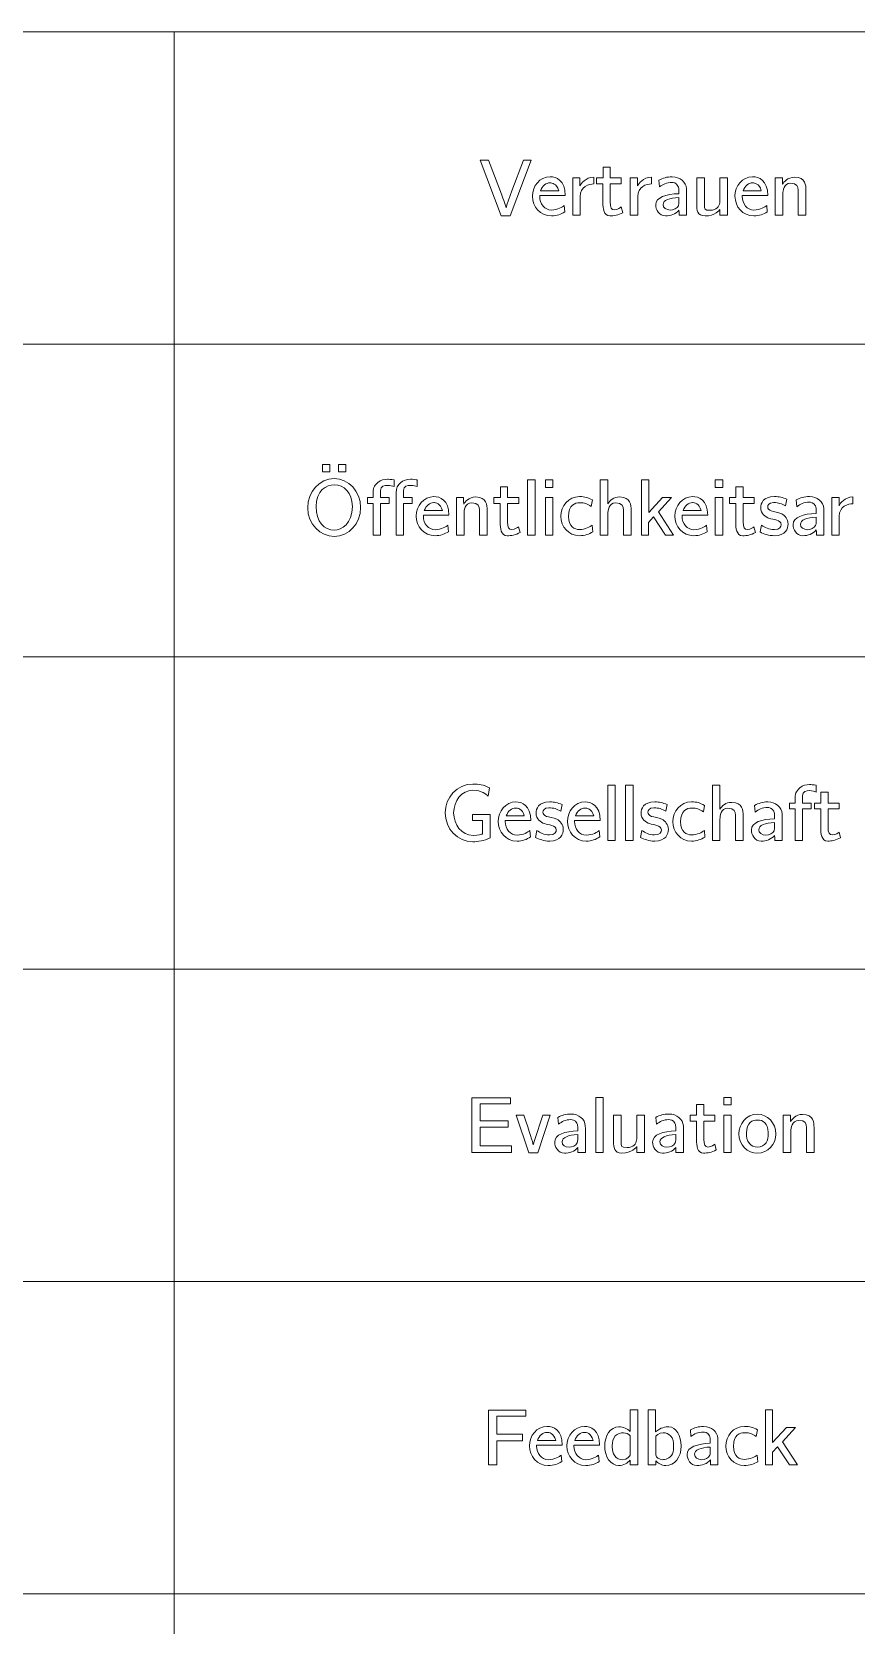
# Model space of a CAD drawing. Header units: inches. Extents: x 0 to 450, y -250 to 0.
# Drawn here: x 288.6 to 354.5, y -127.5 to 0 of the extents above; entities that cross this region are included whole.
import ezdxf

# ---------------------------------------------------------------- set-up
doc = ezdxf.new("R2010")
doc.units = ezdxf.units.IN
doc.header["$MEASUREMENT"] = 0
doc.layers.add('Ebene 1', color=7, linetype='Continuous')
doc.layers.add('Raster', color=7, linetype='Continuous')

msp = doc.modelspace()

# ---------------------------------------------------------------- linework, layer by layer
at = {"layer": 'Ebene 1', "color": 250, "lineweight": 18}
for points in [[(311.86, -34.62), (312.46, -34.62), (312.46, -35.22), (311.86, -35.22), (311.86, -34.62)], [(313.15, -34.62), (313.75, -34.62), (313.75, -35.22), (313.15, -35.22), (313.15, -34.62)], [(328.27, -35.85), (328.87, -35.85), (328.87, -40.27), (328.27, -40.27), (328.27, -35.85)], [(329.7, -35.86), (330.3, -35.86), (330.3, -36.46), (329.7, -36.46), (329.7, -35.86)], [(337.39, -35.85), (337.96, -35.85), (337.96, -38.47), (339.07, -37.27), (339.79, -37.27), (338.74, -38.41), (339.95, -40.27), (339.3, -40.27), (338.35, -38.81), (337.94, -39.25), (337.94, -40.27), (337.39, -40.27), (337.39, -35.85)], [(343.28, -35.86), (343.88, -35.86), (343.88, -36.46), (343.28, -36.46), (343.28, -35.86)], [(329.7, -37.27), (330.3, -37.27), (330.3, -40.27), (329.7, -40.27), (329.7, -37.27)], [(343.28, -37.27), (343.88, -37.27), (343.88, -40.27), (343.28, -40.27), (343.28, -37.27)], [(334.68, -60.29), (335.28, -60.29), (335.28, -64.7), (334.68, -64.7), (334.68, -60.29)], [(336.11, -60.29), (336.71, -60.29), (336.71, -64.7), (336.11, -64.7), (336.11, -60.29)], [(323.82, -85.29), (326.9, -85.29), (326.9, -85.79), (324.49, -85.79), (324.49, -87.14), (326.72, -87.14), (326.72, -87.65), (324.49, -87.65), (324.49, -89.15), (326.99, -89.15), (326.99, -89.68), (323.82, -89.68), (323.82, -85.29)], [(333.72, -85.27), (334.32, -85.27), (334.32, -89.68), (333.72, -89.68), (333.72, -85.27)], [(343.97, -85.27), (344.56, -85.27), (344.56, -85.87), (343.97, -85.87), (343.97, -85.27)], [(343.97, -86.68), (344.56, -86.68), (344.56, -89.68), (343.97, -89.68), (343.97, -86.68)], [(325.15, -110.29), (328.14, -110.29), (328.14, -110.79), (325.81, -110.79), (325.81, -112.23), (327.86, -112.23), (327.86, -112.74), (325.81, -112.74), (325.81, -114.68), (325.15, -114.68), (325.15, -110.29)], [(347.3, -110.27), (347.87, -110.27), (347.87, -112.88), (348.98, -111.68), (349.7, -111.68), (348.65, -112.83), (349.85, -114.68), (349.21, -114.68), (348.26, -113.23), (347.85, -113.67), (347.85, -114.68), (347.3, -114.68), (347.3, -110.27)]]:
    msp.add_lwpolyline(points, dxfattribs=at)
for points, knots in [([(325.16, -10.27), (325.16, -10.27), (325.98, -12.44), (325.98, -12.44), (326.33, -13.41), (326.46, -13.74), (326.56, -14.07), (326.56, -14.07), (326.62, -13.84), (326.62, -13.84), (326.62, -13.84), (327.02, -12.72), (327.02, -12.72), (327.02, -12.72), (327.94, -10.27), (327.94, -10.27), (327.94, -10.27), (328.56, -10.27), (328.56, -10.27), (328.56, -10.27), (326.88, -14.71), (326.88, -14.71), (326.88, -14.71), (326.15, -14.71), (326.15, -14.71), (326.15, -14.71), (324.47, -10.27), (324.47, -10.27), (324.47, -10.27), (325.16, -10.27), (325.16, -10.27)], [0, 0, 0, 0, 1, 1, 1, 2, 2, 2, 3, 3, 3, 4, 4, 4, 5, 5, 5, 6, 6, 6, 7, 7, 7, 8, 8, 8, 9, 9, 9, 10, 10, 10, 10]), ([(333.79, -11.68), (333.79, -11.68), (334.31, -11.68), (334.31, -11.68), (334.31, -11.68), (334.31, -10.83), (334.31, -10.83), (334.31, -10.83), (334.88, -10.83), (334.88, -10.83), (334.88, -10.83), (334.88, -11.68), (334.88, -11.68), (334.88, -11.68), (335.77, -11.68), (335.77, -11.68), (335.77, -11.68), (335.77, -12.16), (335.77, -12.16), (335.77, -12.16), (334.88, -12.16), (334.88, -12.16), (334.88, -12.16), (334.88, -13.61), (334.88, -13.61), (334.88, -14.08), (335.01, -14.24), (335.21, -14.24), (335.52, -14.24), (335.71, -14.05), (335.76, -14.01), (335.76, -14.01), (335.88, -14.47), (335.88, -14.47), (335.52, -14.67), (335.17, -14.73), (334.86, -14.73), (334.35, -14.73), (334.3, -14.1), (334.3, -13.68), (334.3, -13.68), (334.3, -12.16), (334.3, -12.16), (334.3, -12.16), (333.79, -12.16), (333.79, -12.16), (333.79, -12.16), (333.79, -11.68), (333.79, -11.68)], [0, 0, 0, 0, 1, 1, 1, 2, 2, 2, 3, 3, 3, 4, 4, 4, 5, 5, 5, 6, 6, 6, 7, 7, 7, 8, 8, 8, 9, 9, 9, 10, 10, 10, 11, 11, 11, 12, 12, 12, 13, 13, 13, 14, 14, 14, 15, 15, 15, 16, 16, 16, 16]), ([(330.18, -14.26), (329.64, -14.26), (329.24, -13.76), (329.24, -13.16), (329.24, -13.16), (329.24, -13.09), (329.24, -13.09), (329.24, -13.09), (331.28, -13.09), (331.28, -13.09), (331.28, -11.86), (330.56, -11.6), (330.07, -11.6), (329.25, -11.6), (328.66, -12.34), (328.66, -13.16), (328.66, -13.98), (329.27, -14.73), (330.18, -14.73), (330.61, -14.73), (330.96, -14.59), (331.24, -14.41), (331.24, -14.41), (331.2, -13.89), (331.2, -13.89), (331.06, -14), (330.7, -14.26), (330.18, -14.26)], [0, 0, 0, 0, 1, 1, 1, 2, 2, 2, 3, 3, 3, 4, 4, 4, 5, 5, 5, 6, 6, 6, 7, 7, 7, 8, 8, 8, 9, 9, 9, 9]), ([(330.07, -12.08), (330.21, -12.08), (330.61, -12.12), (330.76, -12.72), (330.76, -12.72), (329.31, -12.72), (329.31, -12.72), (329.44, -12.31), (329.76, -12.08), (330.07, -12.08)], [0, 0, 0, 0, 1, 1, 1, 2, 2, 2, 3, 3, 3, 3]), ([(331.88, -11.68), (331.88, -11.68), (332.45, -11.68), (332.45, -11.68), (332.45, -11.68), (332.45, -12.33), (332.45, -12.33), (332.57, -12.12), (332.89, -11.65), (333.57, -11.63), (333.57, -11.63), (333.57, -12.17), (333.57, -12.17), (333.18, -12.18), (332.48, -12.37), (332.48, -13.18), (332.48, -13.18), (332.48, -14.68), (332.48, -14.68), (332.48, -14.68), (331.88, -14.68), (331.88, -14.68), (331.88, -14.68), (331.88, -11.68), (331.88, -11.68)], [0, 0, 0, 0, 1, 1, 1, 2, 2, 2, 3, 3, 3, 4, 4, 4, 5, 5, 5, 6, 6, 6, 7, 7, 7, 8, 8, 8, 8]), ([(336.49, -11.68), (336.49, -11.68), (337.06, -11.68), (337.06, -11.68), (337.06, -11.68), (337.06, -12.33), (337.06, -12.33), (337.17, -12.12), (337.5, -11.65), (338.17, -11.63), (338.17, -11.63), (338.17, -12.17), (338.17, -12.17), (337.78, -12.18), (337.08, -12.37), (337.08, -13.18), (337.08, -13.18), (337.08, -14.68), (337.08, -14.68), (337.08, -14.68), (336.49, -14.68), (336.49, -14.68), (336.49, -14.68), (336.49, -11.68), (336.49, -11.68)], [0, 0, 0, 0, 1, 1, 1, 2, 2, 2, 3, 3, 3, 4, 4, 4, 5, 5, 5, 6, 6, 6, 7, 7, 7, 8, 8, 8, 8]), ([(340.98, -12.55), (340.94, -12.02), (340.46, -11.6), (339.84, -11.6), (339.4, -11.6), (339.1, -11.7), (338.78, -11.87), (338.78, -11.87), (338.82, -12.41), (338.82, -12.41), (339.1, -12.2), (339.36, -12.05), (339.83, -12.05), (339.92, -12.05), (340.16, -12.06), (340.3, -12.34), (340.37, -12.48), (340.37, -12.57), (340.37, -12.73), (340.37, -12.73), (340.37, -12.95), (340.37, -12.95), (339.36, -12.98), (338.52, -13.24), (338.52, -13.84), (338.52, -14.21), (338.77, -14.73), (339.31, -14.73), (339.69, -14.73), (340.13, -14.59), (340.38, -14.28), (340.38, -14.28), (340.39, -14.45), (340.39, -14.45), (340.39, -14.45), (340.39, -14.68), (340.39, -14.68), (340.39, -14.68), (340.98, -14.68), (340.98, -14.68), (340.98, -14.68), (340.98, -12.76), (340.98, -12.76), (340.98, -12.76), (340.98, -12.55), (340.98, -12.55)], [0, 0, 0, 0, 1, 1, 1, 2, 2, 2, 3, 3, 3, 4, 4, 4, 5, 5, 5, 6, 6, 6, 7, 7, 7, 8, 8, 8, 9, 9, 9, 10, 10, 10, 11, 11, 11, 12, 12, 12, 13, 13, 13, 14, 14, 14, 15, 15, 15, 15]), ([(341.8, -11.68), (341.8, -11.68), (342.41, -11.68), (342.41, -11.68), (342.41, -11.68), (342.41, -13.81), (342.41, -13.81), (342.42, -14.19), (342.39, -14.28), (342.89, -14.28), (343.38, -14.28), (343.61, -13.97), (343.64, -13.69), (343.65, -13.63), (343.65, -13.56), (343.65, -13.49), (343.65, -13.49), (343.65, -11.68), (343.65, -11.68), (343.65, -11.68), (344.26, -11.68), (344.26, -11.68), (344.26, -11.68), (344.26, -14.68), (344.26, -14.68), (344.26, -14.68), (343.66, -14.68), (343.66, -14.68), (343.66, -14.68), (343.66, -14.21), (343.66, -14.21), (343.62, -14.26), (343.25, -14.73), (342.48, -14.73), (341.83, -14.73), (341.8, -14.22), (341.8, -13.85), (341.8, -13.85), (341.8, -11.68), (341.8, -11.68)], [0, 0, 0, 0, 1, 1, 1, 2, 2, 2, 3, 3, 3, 4, 4, 4, 5, 5, 5, 6, 6, 6, 7, 7, 7, 8, 8, 8, 9, 9, 9, 10, 10, 10, 11, 11, 11, 12, 12, 12, 13, 13, 13, 13]), ([(346.37, -14.26), (345.83, -14.26), (345.43, -13.76), (345.43, -13.16), (345.43, -13.16), (345.43, -13.09), (345.43, -13.09), (345.43, -13.09), (347.48, -13.09), (347.48, -13.09), (347.48, -11.86), (346.76, -11.6), (346.27, -11.6), (345.45, -11.6), (344.86, -12.34), (344.86, -13.16), (344.86, -13.98), (345.47, -14.73), (346.37, -14.73), (346.81, -14.73), (347.16, -14.59), (347.44, -14.41), (347.44, -14.41), (347.4, -13.89), (347.4, -13.89), (347.26, -14), (346.9, -14.26), (346.37, -14.26)], [0, 0, 0, 0, 1, 1, 1, 2, 2, 2, 3, 3, 3, 4, 4, 4, 5, 5, 5, 6, 6, 6, 7, 7, 7, 8, 8, 8, 9, 9, 9, 9]), ([(346.27, -12.08), (346.41, -12.08), (346.81, -12.12), (346.96, -12.72), (346.96, -12.72), (345.51, -12.72), (345.51, -12.72), (345.64, -12.31), (345.96, -12.08), (346.27, -12.08)], [0, 0, 0, 0, 1, 1, 1, 2, 2, 2, 3, 3, 3, 3]), ([(348.08, -11.68), (348.08, -11.68), (348.66, -11.68), (348.66, -11.68), (348.66, -11.68), (348.66, -11.99), (348.66, -11.99), (348.66, -11.99), (348.67, -12.2), (348.67, -12.2), (348.76, -12.03), (349.05, -11.63), (349.63, -11.63), (350.51, -11.63), (350.53, -12.31), (350.53, -12.68), (350.53, -12.68), (350.53, -14.68), (350.53, -14.68), (350.53, -14.68), (349.92, -14.68), (349.92, -14.68), (349.92, -14.68), (349.92, -12.67), (349.92, -12.67), (349.92, -12.38), (349.83, -12.11), (349.31, -12.11), (348.74, -12.11), (348.69, -12.74), (348.69, -12.97), (348.69, -12.97), (348.69, -14.68), (348.69, -14.68), (348.69, -14.68), (348.08, -14.68), (348.08, -14.68), (348.08, -14.68), (348.08, -11.68), (348.08, -11.68)], [0, 0, 0, 0, 1, 1, 1, 2, 2, 2, 3, 3, 3, 4, 4, 4, 5, 5, 5, 6, 6, 6, 7, 7, 7, 8, 8, 8, 9, 9, 9, 10, 10, 10, 11, 11, 11, 12, 12, 12, 13, 13, 13, 13]), ([(340.37, -13.65), (340.37, -13.74), (340.37, -13.82), (340.33, -13.91), (340.23, -14.13), (339.94, -14.26), (339.67, -14.26), (339.36, -14.26), (339.11, -14.08), (339.11, -13.82), (339.11, -13.47), (339.61, -13.28), (340.37, -13.25), (340.37, -13.25), (340.37, -13.65), (340.37, -13.65)], [0, 0, 0, 0, 1, 1, 1, 2, 2, 2, 3, 3, 3, 4, 4, 4, 5, 5, 5, 5]), ([(312.81, -35.75), (311.61, -35.75), (310.69, -36.83), (310.69, -38.08), (310.69, -39.4), (311.69, -40.38), (312.81, -40.38), (313.99, -40.38), (314.92, -39.34), (314.92, -38.07), (314.92, -36.74), (313.93, -35.75), (312.81, -35.75)], [0, 0, 0, 0, 1, 1, 1, 2, 2, 2, 3, 3, 3, 4, 4, 4, 4]), ([(312.81, -39.88), (312.04, -39.88), (311.36, -39.2), (311.36, -37.99), (311.36, -36.7), (312.2, -36.24), (312.81, -36.24), (313.59, -36.24), (314.26, -36.87), (314.26, -37.99), (314.26, -39.37), (313.41, -39.88), (312.81, -39.88)], [0, 0, 0, 0, 1, 1, 1, 2, 2, 2, 3, 3, 3, 4, 4, 4, 4]), ([(315.47, -37.27), (315.47, -37.27), (315.92, -37.27), (315.92, -37.27), (315.92, -37.27), (315.92, -36.93), (315.92, -36.93), (315.92, -36.6), (315.96, -36.33), (316.29, -36.06), (316.53, -35.87), (316.82, -35.8), (317.07, -35.8), (317.18, -35.8), (317.34, -35.81), (317.6, -35.85), (317.6, -35.85), (317.6, -36.39), (317.6, -36.39), (317.47, -36.35), (317.31, -36.29), (317.06, -36.29), (316.84, -36.29), (316.5, -36.36), (316.5, -36.69), (316.5, -36.69), (316.5, -37.27), (316.5, -37.27), (316.5, -37.27), (317.2, -37.27), (317.2, -37.27), (317.2, -37.27), (317.2, -37.75), (317.2, -37.75), (317.2, -37.75), (316.51, -37.75), (316.51, -37.75), (316.51, -37.75), (316.51, -40.27), (316.51, -40.27), (316.51, -40.27), (315.92, -40.27), (315.92, -40.27), (315.92, -40.27), (315.92, -37.75), (315.92, -37.75), (315.92, -37.75), (315.47, -37.75), (315.47, -37.75), (315.47, -37.75), (315.47, -37.27), (315.47, -37.27)], [0, 0, 0, 0, 1, 1, 1, 2, 2, 2, 3, 3, 3, 4, 4, 4, 5, 5, 5, 6, 6, 6, 7, 7, 7, 8, 8, 8, 9, 9, 9, 10, 10, 10, 11, 11, 11, 12, 12, 12, 13, 13, 13, 14, 14, 14, 15, 15, 15, 16, 16, 16, 17, 17, 17, 17]), ([(317.76, -36.87), (317.76, -36.19), (318.3, -35.8), (318.92, -35.8), (319.14, -35.8), (319.35, -35.84), (319.45, -35.85), (319.45, -35.85), (319.45, -36.39), (319.45, -36.39), (319.3, -36.34), (319.17, -36.29), (318.91, -36.29), (318.69, -36.29), (318.35, -36.36), (318.35, -36.69), (318.35, -36.69), (318.35, -37.27), (318.35, -37.27), (318.35, -37.27), (319.05, -37.27), (319.05, -37.27), (319.05, -37.27), (319.05, -37.75), (319.05, -37.75), (319.05, -37.75), (318.36, -37.75), (318.36, -37.75), (318.36, -37.75), (318.36, -40.27), (318.36, -40.27), (318.36, -40.27), (317.76, -40.27), (317.76, -40.27), (317.76, -40.27), (317.76, -36.87), (317.76, -36.87)], [0, 0, 0, 0, 1, 1, 1, 2, 2, 2, 3, 3, 3, 4, 4, 4, 5, 5, 5, 6, 6, 6, 7, 7, 7, 8, 8, 8, 9, 9, 9, 10, 10, 10, 11, 11, 11, 12, 12, 12, 12]), ([(325.57, -37.27), (325.57, -37.27), (326.1, -37.27), (326.1, -37.27), (326.1, -37.27), (326.1, -36.41), (326.1, -36.41), (326.1, -36.41), (326.67, -36.41), (326.67, -36.41), (326.67, -36.41), (326.67, -37.27), (326.67, -37.27), (326.67, -37.27), (327.56, -37.27), (327.56, -37.27), (327.56, -37.27), (327.56, -37.75), (327.56, -37.75), (327.56, -37.75), (326.67, -37.75), (326.67, -37.75), (326.67, -37.75), (326.67, -39.2), (326.67, -39.2), (326.67, -39.67), (326.8, -39.82), (327, -39.82), (327.3, -39.82), (327.49, -39.64), (327.54, -39.6), (327.54, -39.6), (327.67, -40.06), (327.67, -40.06), (327.31, -40.26), (326.95, -40.32), (326.64, -40.32), (326.13, -40.32), (326.08, -39.69), (326.08, -39.27), (326.08, -39.27), (326.08, -37.75), (326.08, -37.75), (326.08, -37.75), (325.57, -37.75), (325.57, -37.75), (325.57, -37.75), (325.57, -37.27), (325.57, -37.27)], [0, 0, 0, 0, 1, 1, 1, 2, 2, 2, 3, 3, 3, 4, 4, 4, 5, 5, 5, 6, 6, 6, 7, 7, 7, 8, 8, 8, 9, 9, 9, 10, 10, 10, 11, 11, 11, 12, 12, 12, 13, 13, 13, 14, 14, 14, 15, 15, 15, 16, 16, 16, 16]), ([(334.09, -35.85), (334.09, -35.85), (334.69, -35.85), (334.69, -35.85), (334.69, -35.85), (334.69, -37.51), (334.69, -37.51), (334.69, -37.51), (334.69, -37.77), (334.69, -37.77), (334.86, -37.49), (335.16, -37.22), (335.64, -37.22), (336.53, -37.22), (336.55, -37.89), (336.55, -38.27), (336.55, -38.27), (336.55, -40.27), (336.55, -40.27), (336.55, -40.27), (335.94, -40.27), (335.94, -40.27), (335.94, -40.27), (335.94, -38.26), (335.94, -38.26), (335.94, -37.97), (335.84, -37.7), (335.32, -37.7), (334.75, -37.7), (334.7, -38.33), (334.7, -38.55), (334.7, -38.55), (334.7, -40.27), (334.7, -40.27), (334.7, -40.27), (334.09, -40.27), (334.09, -40.27), (334.09, -40.27), (334.09, -35.85), (334.09, -35.85)], [0, 0, 0, 0, 1, 1, 1, 2, 2, 2, 3, 3, 3, 4, 4, 4, 5, 5, 5, 6, 6, 6, 7, 7, 7, 8, 8, 8, 9, 9, 9, 10, 10, 10, 11, 11, 11, 12, 12, 12, 13, 13, 13, 13]), ([(344.41, -37.27), (344.41, -37.27), (344.94, -37.27), (344.94, -37.27), (344.94, -37.27), (344.94, -36.41), (344.94, -36.41), (344.94, -36.41), (345.51, -36.41), (345.51, -36.41), (345.51, -36.41), (345.51, -37.27), (345.51, -37.27), (345.51, -37.27), (346.4, -37.27), (346.4, -37.27), (346.4, -37.27), (346.4, -37.75), (346.4, -37.75), (346.4, -37.75), (345.51, -37.75), (345.51, -37.75), (345.51, -37.75), (345.51, -39.2), (345.51, -39.2), (345.51, -39.67), (345.64, -39.82), (345.84, -39.82), (346.14, -39.82), (346.33, -39.64), (346.38, -39.6), (346.38, -39.6), (346.51, -40.06), (346.51, -40.06), (346.15, -40.26), (345.79, -40.32), (345.48, -40.32), (344.97, -40.32), (344.92, -39.69), (344.92, -39.27), (344.92, -39.27), (344.92, -37.75), (344.92, -37.75), (344.92, -37.75), (344.41, -37.75), (344.41, -37.75), (344.41, -37.75), (344.41, -37.27), (344.41, -37.27)], [0, 0, 0, 0, 1, 1, 1, 2, 2, 2, 3, 3, 3, 4, 4, 4, 5, 5, 5, 6, 6, 6, 7, 7, 7, 8, 8, 8, 9, 9, 9, 10, 10, 10, 11, 11, 11, 12, 12, 12, 13, 13, 13, 14, 14, 14, 15, 15, 15, 16, 16, 16, 16]), ([(320.88, -39.84), (320.34, -39.84), (319.94, -39.35), (319.94, -38.75), (319.94, -38.75), (319.94, -38.68), (319.94, -38.68), (319.94, -38.68), (321.98, -38.68), (321.98, -38.68), (321.98, -37.44), (321.26, -37.19), (320.77, -37.19), (319.95, -37.19), (319.36, -37.93), (319.36, -38.75), (319.36, -39.56), (319.97, -40.32), (320.88, -40.32), (321.31, -40.32), (321.66, -40.18), (321.94, -40), (321.94, -40), (321.9, -39.48), (321.9, -39.48), (321.76, -39.58), (321.4, -39.84), (320.88, -39.84)], [0, 0, 0, 0, 1, 1, 1, 2, 2, 2, 3, 3, 3, 4, 4, 4, 5, 5, 5, 6, 6, 6, 7, 7, 7, 8, 8, 8, 9, 9, 9, 9]), ([(320.77, -37.67), (320.91, -37.67), (321.31, -37.7), (321.46, -38.31), (321.46, -38.31), (320.01, -38.31), (320.01, -38.31), (320.15, -37.9), (320.46, -37.67), (320.77, -37.67)], [0, 0, 0, 0, 1, 1, 1, 2, 2, 2, 3, 3, 3, 3]), ([(322.58, -37.27), (322.58, -37.27), (323.16, -37.27), (323.16, -37.27), (323.16, -37.27), (323.16, -37.58), (323.16, -37.58), (323.16, -37.58), (323.17, -37.79), (323.17, -37.79), (323.26, -37.62), (323.55, -37.22), (324.13, -37.22), (325.02, -37.22), (325.04, -37.89), (325.04, -38.27), (325.04, -38.27), (325.04, -40.27), (325.04, -40.27), (325.04, -40.27), (324.43, -40.27), (324.43, -40.27), (324.43, -40.27), (324.43, -38.26), (324.43, -38.26), (324.43, -37.97), (324.33, -37.7), (323.81, -37.7), (323.24, -37.7), (323.19, -38.33), (323.19, -38.55), (323.19, -38.55), (323.19, -40.27), (323.19, -40.27), (323.19, -40.27), (322.58, -40.27), (322.58, -40.27), (322.58, -40.27), (322.58, -37.27), (322.58, -37.27)], [0, 0, 0, 0, 1, 1, 1, 2, 2, 2, 3, 3, 3, 4, 4, 4, 5, 5, 5, 6, 6, 6, 7, 7, 7, 8, 8, 8, 9, 9, 9, 10, 10, 10, 11, 11, 11, 12, 12, 12, 13, 13, 13, 13]), ([(332.42, -37.19), (332.88, -37.19), (333.08, -37.26), (333.46, -37.46), (333.46, -37.46), (333.37, -37.98), (333.37, -37.98), (333.03, -37.77), (332.86, -37.68), (332.42, -37.68), (332.07, -37.68), (331.55, -37.85), (331.55, -38.77), (331.55, -39.62), (332.06, -39.82), (332.4, -39.82), (332.93, -39.82), (333.23, -39.62), (333.45, -39.48), (333.45, -39.48), (333.49, -40), (333.49, -40), (333.19, -40.19), (332.86, -40.32), (332.41, -40.32), (331.54, -40.32), (330.94, -39.6), (330.94, -38.76), (330.94, -37.94), (331.53, -37.19), (332.42, -37.19)], [0, 0, 0, 0, 1, 1, 1, 2, 2, 2, 3, 3, 3, 4, 4, 4, 5, 5, 5, 6, 6, 6, 7, 7, 7, 8, 8, 8, 9, 9, 9, 10, 10, 10, 10]), ([(341.57, -39.84), (341.03, -39.84), (340.63, -39.35), (340.63, -38.75), (340.63, -38.75), (340.63, -38.68), (340.63, -38.68), (340.63, -38.68), (342.68, -38.68), (342.68, -38.68), (342.68, -37.44), (341.95, -37.19), (341.47, -37.19), (340.65, -37.19), (340.06, -37.93), (340.06, -38.75), (340.06, -39.56), (340.66, -40.32), (341.57, -40.32), (342, -40.32), (342.35, -40.18), (342.64, -40), (342.64, -40), (342.59, -39.48), (342.59, -39.48), (342.45, -39.58), (342.1, -39.84), (341.57, -39.84)], [0, 0, 0, 0, 1, 1, 1, 2, 2, 2, 3, 3, 3, 4, 4, 4, 5, 5, 5, 6, 6, 6, 7, 7, 7, 8, 8, 8, 9, 9, 9, 9]), ([(341.46, -37.67), (341.6, -37.67), (342, -37.7), (342.15, -38.31), (342.15, -38.31), (340.71, -38.31), (340.71, -38.31), (340.84, -37.9), (341.16, -37.67), (341.46, -37.67)], [0, 0, 0, 0, 1, 1, 1, 2, 2, 2, 3, 3, 3, 3]), ([(346.98, -39.48), (347.25, -39.66), (347.55, -39.82), (348.01, -39.82), (348.45, -39.82), (348.55, -39.6), (348.55, -39.44), (348.55, -39.02), (347.92, -39.04), (347.6, -38.93), (347.29, -38.83), (346.92, -38.55), (346.92, -38.08), (346.92, -37.74), (347.09, -37.19), (348.02, -37.19), (348.4, -37.19), (348.64, -37.25), (349.01, -37.4), (349.01, -37.4), (348.91, -37.93), (348.91, -37.93), (348.59, -37.75), (348.34, -37.67), (347.95, -37.67), (347.56, -37.67), (347.48, -37.87), (347.48, -38.01), (347.48, -38.15), (347.58, -38.28), (347.75, -38.34), (347.96, -38.41), (348.3, -38.41), (348.6, -38.58), (348.84, -38.71), (349.1, -38.98), (349.1, -39.39), (349.1, -39.76), (348.91, -40.32), (348.02, -40.32), (347.55, -40.32), (347.17, -40.18), (346.88, -40.02), (346.88, -40.02), (346.98, -39.48), (346.98, -39.48)], [0, 0, 0, 0, 1, 1, 1, 2, 2, 2, 3, 3, 3, 4, 4, 4, 5, 5, 5, 6, 6, 6, 7, 7, 7, 8, 8, 8, 9, 9, 9, 10, 10, 10, 11, 11, 11, 12, 12, 12, 13, 13, 13, 14, 14, 14, 15, 15, 15, 15]), ([(351.96, -38.14), (351.92, -37.61), (351.44, -37.19), (350.82, -37.19), (350.38, -37.19), (350.08, -37.29), (349.76, -37.46), (349.76, -37.46), (349.81, -38), (349.81, -38), (350.08, -37.79), (350.35, -37.64), (350.81, -37.64), (350.9, -37.64), (351.14, -37.65), (351.29, -37.93), (351.35, -38.07), (351.35, -38.16), (351.35, -38.31), (351.35, -38.31), (351.35, -38.54), (351.35, -38.54), (350.35, -38.57), (349.5, -38.83), (349.5, -39.42), (349.5, -39.8), (349.75, -40.32), (350.29, -40.32), (350.67, -40.32), (351.11, -40.18), (351.36, -39.86), (351.36, -39.86), (351.37, -40.04), (351.37, -40.04), (351.37, -40.04), (351.37, -40.27), (351.37, -40.27), (351.37, -40.27), (351.97, -40.27), (351.97, -40.27), (351.97, -40.27), (351.97, -38.35), (351.97, -38.35), (351.97, -38.35), (351.96, -38.14), (351.96, -38.14)], [0, 0, 0, 0, 1, 1, 1, 2, 2, 2, 3, 3, 3, 4, 4, 4, 5, 5, 5, 6, 6, 6, 7, 7, 7, 8, 8, 8, 9, 9, 9, 10, 10, 10, 11, 11, 11, 12, 12, 12, 13, 13, 13, 14, 14, 14, 15, 15, 15, 15]), ([(352.61, -37.27), (352.61, -37.27), (353.18, -37.27), (353.18, -37.27), (353.18, -37.27), (353.18, -37.92), (353.18, -37.92), (353.29, -37.71), (353.62, -37.23), (354.29, -37.22), (354.29, -37.22), (354.29, -37.76), (354.29, -37.76), (353.9, -37.77), (353.2, -37.96), (353.2, -38.76), (353.2, -38.76), (353.2, -40.27), (353.2, -40.27), (353.2, -40.27), (352.61, -40.27), (352.61, -40.27), (352.61, -40.27), (352.61, -37.27), (352.61, -37.27)], [0, 0, 0, 0, 1, 1, 1, 2, 2, 2, 3, 3, 3, 4, 4, 4, 5, 5, 5, 6, 6, 6, 7, 7, 7, 8, 8, 8, 8]), ([(351.35, -39.23), (351.35, -39.32), (351.35, -39.41), (351.31, -39.49), (351.21, -39.72), (350.92, -39.84), (350.65, -39.84), (350.35, -39.84), (350.09, -39.67), (350.09, -39.41), (350.09, -39.06), (350.59, -38.87), (351.35, -38.83), (351.35, -38.83), (351.35, -39.23), (351.35, -39.23)], [0, 0, 0, 0, 1, 1, 1, 2, 2, 2, 3, 3, 3, 4, 4, 4, 5, 5, 5, 5]), ([(323.9, -60.19), (324.41, -60.19), (324.74, -60.26), (325.23, -60.49), (325.23, -60.49), (325.11, -61.15), (325.11, -61.15), (324.96, -61.03), (324.61, -60.69), (323.9, -60.69), (322.98, -60.69), (322.36, -61.56), (322.36, -62.5), (322.36, -63.43), (322.98, -64.3), (323.91, -64.3), (324.34, -64.3), (324.61, -64.2), (324.67, -64.2), (324.67, -64.2), (324.67, -63.12), (324.67, -63.12), (324.67, -63.12), (323.88, -63.12), (323.88, -63.12), (323.88, -63.12), (323.88, -62.62), (323.88, -62.62), (323.88, -62.62), (325.28, -62.62), (325.28, -62.62), (325.28, -62.62), (325.28, -64.5), (325.28, -64.5), (324.78, -64.73), (324.31, -64.81), (323.89, -64.81), (322.67, -64.81), (321.69, -63.78), (321.69, -62.49), (321.69, -61.29), (322.6, -60.19), (323.9, -60.19)], [0, 0, 0, 0, 1, 1, 1, 2, 2, 2, 3, 3, 3, 4, 4, 4, 5, 5, 5, 6, 6, 6, 7, 7, 7, 8, 8, 8, 9, 9, 9, 10, 10, 10, 11, 11, 11, 12, 12, 12, 13, 13, 13, 14, 14, 14, 14]), ([(343.05, -60.29), (343.05, -60.29), (343.65, -60.29), (343.65, -60.29), (343.65, -60.29), (343.65, -61.94), (343.65, -61.94), (343.65, -61.94), (343.65, -62.21), (343.65, -62.21), (343.82, -61.93), (344.12, -61.66), (344.6, -61.66), (345.49, -61.66), (345.51, -62.32), (345.51, -62.7), (345.51, -62.7), (345.51, -64.7), (345.51, -64.7), (345.51, -64.7), (344.9, -64.7), (344.9, -64.7), (344.9, -64.7), (344.9, -62.69), (344.9, -62.69), (344.9, -62.4), (344.8, -62.13), (344.28, -62.13), (343.71, -62.13), (343.66, -62.77), (343.66, -62.99), (343.66, -62.99), (343.66, -64.7), (343.66, -64.7), (343.66, -64.7), (343.05, -64.7), (343.05, -64.7), (343.05, -64.7), (343.05, -60.29), (343.05, -60.29)], [0, 0, 0, 0, 1, 1, 1, 2, 2, 2, 3, 3, 3, 4, 4, 4, 5, 5, 5, 6, 6, 6, 7, 7, 7, 8, 8, 8, 9, 9, 9, 10, 10, 10, 11, 11, 11, 12, 12, 12, 13, 13, 13, 13]), ([(349.23, -61.71), (349.23, -61.71), (349.67, -61.71), (349.67, -61.71), (349.67, -61.71), (349.67, -61.37), (349.67, -61.37), (349.67, -61.03), (349.72, -60.77), (350.05, -60.5), (350.28, -60.3), (350.57, -60.24), (350.83, -60.24), (350.94, -60.24), (351.1, -60.25), (351.36, -60.29), (351.36, -60.29), (351.36, -60.83), (351.36, -60.83), (351.23, -60.79), (351.06, -60.72), (350.82, -60.72), (350.59, -60.72), (350.26, -60.8), (350.26, -61.12), (350.26, -61.12), (350.26, -61.71), (350.26, -61.71), (350.26, -61.71), (350.96, -61.71), (350.96, -61.71), (350.96, -61.71), (350.96, -62.18), (350.96, -62.18), (350.96, -62.18), (350.27, -62.18), (350.27, -62.18), (350.27, -62.18), (350.27, -64.7), (350.27, -64.7), (350.27, -64.7), (349.67, -64.7), (349.67, -64.7), (349.67, -64.7), (349.67, -62.18), (349.67, -62.18), (349.67, -62.18), (349.23, -62.18), (349.23, -62.18), (349.23, -62.18), (349.23, -61.71), (349.23, -61.71)], [0, 0, 0, 0, 1, 1, 1, 2, 2, 2, 3, 3, 3, 4, 4, 4, 5, 5, 5, 6, 6, 6, 7, 7, 7, 8, 8, 8, 9, 9, 9, 10, 10, 10, 11, 11, 11, 12, 12, 12, 13, 13, 13, 14, 14, 14, 15, 15, 15, 16, 16, 16, 17, 17, 17, 17]), ([(351.21, -61.71), (351.21, -61.71), (351.73, -61.71), (351.73, -61.71), (351.73, -61.71), (351.73, -60.85), (351.73, -60.85), (351.73, -60.85), (352.3, -60.85), (352.3, -60.85), (352.3, -60.85), (352.3, -61.71), (352.3, -61.71), (352.3, -61.71), (353.19, -61.71), (353.19, -61.71), (353.19, -61.71), (353.19, -62.18), (353.19, -62.18), (353.19, -62.18), (352.3, -62.18), (352.3, -62.18), (352.3, -62.18), (352.3, -63.64), (352.3, -63.64), (352.3, -64.1), (352.43, -64.26), (352.63, -64.26), (352.94, -64.26), (353.13, -64.08), (353.18, -64.04), (353.18, -64.04), (353.31, -64.49), (353.31, -64.49), (352.94, -64.69), (352.59, -64.76), (352.28, -64.76), (351.77, -64.76), (351.72, -64.12), (351.72, -63.71), (351.72, -63.71), (351.72, -62.18), (351.72, -62.18), (351.72, -62.18), (351.21, -62.18), (351.21, -62.18), (351.21, -62.18), (351.21, -61.71), (351.21, -61.71)], [0, 0, 0, 0, 1, 1, 1, 2, 2, 2, 3, 3, 3, 4, 4, 4, 5, 5, 5, 6, 6, 6, 7, 7, 7, 8, 8, 8, 9, 9, 9, 10, 10, 10, 11, 11, 11, 12, 12, 12, 13, 13, 13, 14, 14, 14, 15, 15, 15, 16, 16, 16, 16]), ([(327.43, -64.28), (326.89, -64.28), (326.49, -63.78), (326.49, -63.18), (326.49, -63.18), (326.49, -63.12), (326.49, -63.12), (326.49, -63.12), (328.53, -63.12), (328.53, -63.12), (328.53, -61.88), (327.81, -61.62), (327.33, -61.62), (326.51, -61.62), (325.92, -62.37), (325.92, -63.19), (325.92, -64), (326.52, -64.76), (327.43, -64.76), (327.86, -64.76), (328.21, -64.62), (328.5, -64.43), (328.5, -64.43), (328.45, -63.92), (328.45, -63.92), (328.31, -64.02), (327.96, -64.28), (327.43, -64.28)], [0, 0, 0, 0, 1, 1, 1, 2, 2, 2, 3, 3, 3, 4, 4, 4, 5, 5, 5, 6, 6, 6, 7, 7, 7, 8, 8, 8, 9, 9, 9, 9]), ([(327.32, -62.11), (327.46, -62.11), (327.86, -62.14), (328.01, -62.74), (328.01, -62.74), (326.57, -62.74), (326.57, -62.74), (326.7, -62.33), (327.02, -62.11), (327.32, -62.11)], [0, 0, 0, 0, 1, 1, 1, 2, 2, 2, 3, 3, 3, 3]), ([(329, -63.91), (329.28, -64.09), (329.58, -64.26), (330.03, -64.26), (330.47, -64.26), (330.57, -64.03), (330.57, -63.87), (330.57, -63.45), (329.94, -63.48), (329.62, -63.36), (329.31, -63.26), (328.95, -62.99), (328.95, -62.52), (328.95, -62.18), (329.12, -61.62), (330.05, -61.62), (330.43, -61.62), (330.66, -61.68), (331.03, -61.84), (331.03, -61.84), (330.93, -62.36), (330.93, -62.36), (330.61, -62.18), (330.36, -62.1), (329.98, -62.1), (329.58, -62.1), (329.5, -62.31), (329.5, -62.45), (329.5, -62.58), (329.6, -62.72), (329.78, -62.78), (329.99, -62.85), (330.32, -62.85), (330.62, -63.01), (330.86, -63.15), (331.13, -63.41), (331.13, -63.82), (331.13, -64.2), (330.93, -64.76), (330.04, -64.76), (329.57, -64.76), (329.19, -64.62), (328.91, -64.46), (328.91, -64.46), (329, -63.91), (329, -63.91)], [0, 0, 0, 0, 1, 1, 1, 2, 2, 2, 3, 3, 3, 4, 4, 4, 5, 5, 5, 6, 6, 6, 7, 7, 7, 8, 8, 8, 9, 9, 9, 10, 10, 10, 11, 11, 11, 12, 12, 12, 13, 13, 13, 14, 14, 14, 15, 15, 15, 15]), ([(332.97, -64.28), (332.43, -64.28), (332.03, -63.78), (332.03, -63.18), (332.03, -63.18), (332.03, -63.12), (332.03, -63.12), (332.03, -63.12), (334.08, -63.12), (334.08, -63.12), (334.08, -61.88), (333.35, -61.62), (332.87, -61.62), (332.05, -61.62), (331.46, -62.37), (331.46, -63.19), (331.46, -64), (332.06, -64.76), (332.97, -64.76), (333.4, -64.76), (333.75, -64.62), (334.04, -64.43), (334.04, -64.43), (334, -63.92), (334, -63.92), (333.86, -64.02), (333.5, -64.28), (332.97, -64.28)], [0, 0, 0, 0, 1, 1, 1, 2, 2, 2, 3, 3, 3, 4, 4, 4, 5, 5, 5, 6, 6, 6, 7, 7, 7, 8, 8, 8, 9, 9, 9, 9]), ([(332.86, -62.11), (333, -62.11), (333.4, -62.14), (333.56, -62.74), (333.56, -62.74), (332.11, -62.74), (332.11, -62.74), (332.24, -62.33), (332.56, -62.11), (332.86, -62.11)], [0, 0, 0, 0, 1, 1, 1, 2, 2, 2, 3, 3, 3, 3]), ([(337.4, -63.91), (337.68, -64.09), (337.98, -64.26), (338.43, -64.26), (338.87, -64.26), (338.97, -64.03), (338.97, -63.87), (338.97, -63.45), (338.34, -63.48), (338.02, -63.36), (337.72, -63.26), (337.35, -62.99), (337.35, -62.52), (337.35, -62.18), (337.52, -61.62), (338.45, -61.62), (338.83, -61.62), (339.06, -61.68), (339.43, -61.84), (339.43, -61.84), (339.34, -62.36), (339.34, -62.36), (339.01, -62.18), (338.76, -62.1), (338.38, -62.1), (337.98, -62.1), (337.9, -62.31), (337.9, -62.45), (337.9, -62.58), (338, -62.72), (338.18, -62.78), (338.39, -62.85), (338.73, -62.85), (339.02, -63.01), (339.27, -63.15), (339.53, -63.41), (339.53, -63.82), (339.53, -64.2), (339.34, -64.76), (338.44, -64.76), (337.97, -64.76), (337.6, -64.62), (337.31, -64.46), (337.31, -64.46), (337.4, -63.91), (337.4, -63.91)], [0, 0, 0, 0, 1, 1, 1, 2, 2, 2, 3, 3, 3, 4, 4, 4, 5, 5, 5, 6, 6, 6, 7, 7, 7, 8, 8, 8, 9, 9, 9, 10, 10, 10, 11, 11, 11, 12, 12, 12, 13, 13, 13, 14, 14, 14, 15, 15, 15, 15]), ([(341.38, -61.62), (341.84, -61.62), (342.04, -61.69), (342.42, -61.9), (342.42, -61.9), (342.33, -62.42), (342.33, -62.42), (341.99, -62.2), (341.82, -62.12), (341.38, -62.12), (341.03, -62.12), (340.51, -62.28), (340.51, -63.21), (340.51, -64.05), (341.02, -64.26), (341.36, -64.26), (341.89, -64.26), (342.19, -64.06), (342.41, -63.91), (342.41, -63.91), (342.45, -64.44), (342.45, -64.44), (342.15, -64.62), (341.82, -64.76), (341.37, -64.76), (340.5, -64.76), (339.9, -64.03), (339.9, -63.2), (339.9, -62.38), (340.49, -61.62), (341.38, -61.62)], [0, 0, 0, 0, 1, 1, 1, 2, 2, 2, 3, 3, 3, 4, 4, 4, 5, 5, 5, 6, 6, 6, 7, 7, 7, 8, 8, 8, 9, 9, 9, 10, 10, 10, 10]), ([(348.63, -62.58), (348.59, -62.04), (348.11, -61.62), (347.49, -61.62), (347.06, -61.62), (346.75, -61.73), (346.43, -61.9), (346.43, -61.9), (346.48, -62.43), (346.48, -62.43), (346.75, -62.23), (347.02, -62.07), (347.48, -62.07), (347.57, -62.07), (347.81, -62.08), (347.96, -62.37), (348.02, -62.5), (348.02, -62.6), (348.02, -62.75), (348.02, -62.75), (348.02, -62.97), (348.02, -62.97), (347.02, -63), (346.17, -63.26), (346.17, -63.86), (346.17, -64.23), (346.42, -64.76), (346.96, -64.76), (347.34, -64.76), (347.78, -64.62), (348.03, -64.3), (348.03, -64.3), (348.04, -64.48), (348.04, -64.48), (348.04, -64.48), (348.04, -64.7), (348.04, -64.7), (348.04, -64.7), (348.64, -64.7), (348.64, -64.7), (348.64, -64.7), (348.64, -62.79), (348.64, -62.79), (348.64, -62.79), (348.63, -62.58), (348.63, -62.58)], [0, 0, 0, 0, 1, 1, 1, 2, 2, 2, 3, 3, 3, 4, 4, 4, 5, 5, 5, 6, 6, 6, 7, 7, 7, 8, 8, 8, 9, 9, 9, 10, 10, 10, 11, 11, 11, 12, 12, 12, 13, 13, 13, 14, 14, 14, 15, 15, 15, 15]), ([(348.02, -63.67), (348.02, -63.76), (348.02, -63.85), (347.98, -63.93), (347.88, -64.15), (347.6, -64.28), (347.32, -64.28), (347.02, -64.28), (346.76, -64.1), (346.76, -63.85), (346.76, -63.5), (347.27, -63.3), (348.02, -63.27), (348.02, -63.27), (348.02, -63.67), (348.02, -63.67)], [0, 0, 0, 0, 1, 1, 1, 2, 2, 2, 3, 3, 3, 4, 4, 4, 5, 5, 5, 5]), ([(327.97, -86.68), (328.44, -88.11), (328.68, -88.82), (328.73, -89.07), (328.73, -89.07), (328.83, -88.73), (328.83, -88.73), (328.83, -88.73), (329.5, -86.68), (329.5, -86.68), (329.5, -86.68), (330.09, -86.68), (330.09, -86.68), (330.09, -86.68), (329.08, -89.7), (329.08, -89.7), (329.08, -89.7), (328.38, -89.7), (328.38, -89.7), (328.38, -89.7), (327.37, -86.68), (327.37, -86.68), (327.37, -86.68), (327.97, -86.68), (327.97, -86.68)], [0, 0, 0, 0, 1, 1, 1, 2, 2, 2, 3, 3, 3, 4, 4, 4, 5, 5, 5, 6, 6, 6, 7, 7, 7, 8, 8, 8, 8]), ([(332.89, -87.55), (332.86, -87.02), (332.37, -86.6), (331.76, -86.6), (331.32, -86.6), (331.01, -86.7), (330.7, -86.87), (330.7, -86.87), (330.74, -87.41), (330.74, -87.41), (331.01, -87.2), (331.28, -87.05), (331.74, -87.05), (331.83, -87.05), (332.07, -87.06), (332.22, -87.34), (332.28, -87.48), (332.28, -87.57), (332.28, -87.73), (332.28, -87.73), (332.28, -87.95), (332.28, -87.95), (331.28, -87.98), (330.44, -88.24), (330.44, -88.84), (330.44, -89.21), (330.68, -89.73), (331.22, -89.73), (331.6, -89.73), (332.04, -89.59), (332.3, -89.28), (332.3, -89.28), (332.3, -89.45), (332.3, -89.45), (332.3, -89.45), (332.3, -89.68), (332.3, -89.68), (332.3, -89.68), (332.9, -89.68), (332.9, -89.68), (332.9, -89.68), (332.9, -87.76), (332.9, -87.76), (332.9, -87.76), (332.89, -87.55), (332.89, -87.55)], [0, 0, 0, 0, 1, 1, 1, 2, 2, 2, 3, 3, 3, 4, 4, 4, 5, 5, 5, 6, 6, 6, 7, 7, 7, 8, 8, 8, 9, 9, 9, 10, 10, 10, 11, 11, 11, 12, 12, 12, 13, 13, 13, 14, 14, 14, 15, 15, 15, 15]), ([(335.15, -86.68), (335.15, -86.68), (335.76, -86.68), (335.76, -86.68), (335.76, -86.68), (335.76, -88.81), (335.76, -88.81), (335.76, -89.19), (335.74, -89.28), (336.24, -89.28), (336.72, -89.28), (336.96, -88.97), (336.99, -88.69), (337, -88.63), (337, -88.56), (337, -88.49), (337, -88.49), (337, -86.68), (337, -86.68), (337, -86.68), (337.61, -86.68), (337.61, -86.68), (337.61, -86.68), (337.61, -89.68), (337.61, -89.68), (337.61, -89.68), (337.01, -89.68), (337.01, -89.68), (337.01, -89.68), (337.01, -89.21), (337.01, -89.21), (336.97, -89.26), (336.6, -89.73), (335.82, -89.73), (335.17, -89.73), (335.15, -89.22), (335.15, -88.85), (335.15, -88.85), (335.15, -86.68), (335.15, -86.68)], [0, 0, 0, 0, 1, 1, 1, 2, 2, 2, 3, 3, 3, 4, 4, 4, 5, 5, 5, 6, 6, 6, 7, 7, 7, 8, 8, 8, 9, 9, 9, 10, 10, 10, 11, 11, 11, 12, 12, 12, 13, 13, 13, 13]), ([(340.73, -87.55), (340.69, -87.02), (340.21, -86.6), (339.59, -86.6), (339.15, -86.6), (338.85, -86.7), (338.53, -86.87), (338.53, -86.87), (338.58, -87.41), (338.58, -87.41), (338.85, -87.2), (339.12, -87.05), (339.58, -87.05), (339.67, -87.05), (339.91, -87.06), (340.06, -87.34), (340.12, -87.48), (340.12, -87.57), (340.12, -87.73), (340.12, -87.73), (340.12, -87.95), (340.12, -87.95), (339.12, -87.98), (338.27, -88.24), (338.27, -88.84), (338.27, -89.21), (338.52, -89.73), (339.06, -89.73), (339.44, -89.73), (339.88, -89.59), (340.13, -89.28), (340.13, -89.28), (340.14, -89.45), (340.14, -89.45), (340.14, -89.45), (340.14, -89.68), (340.14, -89.68), (340.14, -89.68), (340.74, -89.68), (340.74, -89.68), (340.74, -89.68), (340.74, -87.76), (340.74, -87.76), (340.74, -87.76), (340.73, -87.55), (340.73, -87.55)], [0, 0, 0, 0, 1, 1, 1, 2, 2, 2, 3, 3, 3, 4, 4, 4, 5, 5, 5, 6, 6, 6, 7, 7, 7, 8, 8, 8, 9, 9, 9, 10, 10, 10, 11, 11, 11, 12, 12, 12, 13, 13, 13, 14, 14, 14, 15, 15, 15, 15]), ([(341.27, -86.68), (341.27, -86.68), (341.79, -86.68), (341.79, -86.68), (341.79, -86.68), (341.79, -85.83), (341.79, -85.83), (341.79, -85.83), (342.36, -85.83), (342.36, -85.83), (342.36, -85.83), (342.36, -86.68), (342.36, -86.68), (342.36, -86.68), (343.25, -86.68), (343.25, -86.68), (343.25, -86.68), (343.25, -87.16), (343.25, -87.16), (343.25, -87.16), (342.36, -87.16), (342.36, -87.16), (342.36, -87.16), (342.36, -88.62), (342.36, -88.62), (342.36, -89.08), (342.49, -89.24), (342.69, -89.24), (343, -89.24), (343.19, -89.05), (343.24, -89.01), (343.24, -89.01), (343.36, -89.47), (343.36, -89.47), (343, -89.67), (342.65, -89.73), (342.34, -89.73), (341.83, -89.73), (341.78, -89.1), (341.78, -88.68), (341.78, -88.68), (341.78, -87.16), (341.78, -87.16), (341.78, -87.16), (341.27, -87.16), (341.27, -87.16), (341.27, -87.16), (341.27, -86.68), (341.27, -86.68)], [0, 0, 0, 0, 1, 1, 1, 2, 2, 2, 3, 3, 3, 4, 4, 4, 5, 5, 5, 6, 6, 6, 7, 7, 7, 8, 8, 8, 9, 9, 9, 10, 10, 10, 11, 11, 11, 12, 12, 12, 13, 13, 13, 14, 14, 14, 15, 15, 15, 16, 16, 16, 16]), ([(346.65, -86.61), (345.75, -86.61), (345.17, -87.41), (345.17, -88.19), (345.17, -89.1), (345.88, -89.73), (346.65, -89.73), (347.49, -89.73), (348.13, -89.02), (348.13, -88.2), (348.13, -87.31), (347.45, -86.61), (346.65, -86.61)], [0, 0, 0, 0, 1, 1, 1, 2, 2, 2, 3, 3, 3, 4, 4, 4, 4]), ([(348.72, -86.68), (348.72, -86.68), (349.31, -86.68), (349.31, -86.68), (349.31, -86.68), (349.31, -86.99), (349.31, -86.99), (349.31, -86.99), (349.31, -87.2), (349.31, -87.2), (349.41, -87.03), (349.69, -86.63), (350.27, -86.63), (351.16, -86.63), (351.18, -87.31), (351.18, -87.68), (351.18, -87.68), (351.18, -89.68), (351.18, -89.68), (351.18, -89.68), (350.57, -89.68), (350.57, -89.68), (350.57, -89.68), (350.57, -87.67), (350.57, -87.67), (350.57, -87.38), (350.48, -87.11), (349.96, -87.11), (349.38, -87.11), (349.33, -87.74), (349.33, -87.97), (349.33, -87.97), (349.33, -89.68), (349.33, -89.68), (349.33, -89.68), (348.72, -89.68), (348.72, -89.68), (348.72, -89.68), (348.72, -86.68), (348.72, -86.68)], [0, 0, 0, 0, 1, 1, 1, 2, 2, 2, 3, 3, 3, 4, 4, 4, 5, 5, 5, 6, 6, 6, 7, 7, 7, 8, 8, 8, 9, 9, 9, 10, 10, 10, 11, 11, 11, 12, 12, 12, 13, 13, 13, 13]), ([(347.52, -88.12), (347.52, -88.72), (347.33, -89.24), (346.65, -89.24), (346.41, -89.24), (346.17, -89.15), (346.01, -88.97), (345.8, -88.74), (345.78, -88.39), (345.78, -88.13), (345.78, -87.24), (346.27, -87.08), (346.65, -87.08), (347.1, -87.08), (347.51, -87.31), (347.52, -88.09), (347.52, -88.09), (347.52, -88.12), (347.52, -88.12)], [0, 0, 0, 0, 1, 1, 1, 2, 2, 2, 3, 3, 3, 4, 4, 4, 5, 5, 5, 6, 6, 6, 6]), ([(332.28, -88.65), (332.28, -88.74), (332.28, -88.82), (332.25, -88.91), (332.14, -89.13), (331.86, -89.26), (331.59, -89.26), (331.28, -89.26), (331.03, -89.08), (331.03, -88.82), (331.03, -88.48), (331.53, -88.28), (332.28, -88.25), (332.28, -88.25), (332.28, -88.65), (332.28, -88.65)], [0, 0, 0, 0, 1, 1, 1, 2, 2, 2, 3, 3, 3, 4, 4, 4, 5, 5, 5, 5]), ([(340.12, -88.65), (340.12, -88.74), (340.12, -88.82), (340.08, -88.91), (339.98, -89.13), (339.69, -89.26), (339.42, -89.26), (339.12, -89.26), (338.86, -89.08), (338.86, -88.82), (338.86, -88.48), (339.36, -88.28), (340.12, -88.25), (340.12, -88.25), (340.12, -88.65), (340.12, -88.65)], [0, 0, 0, 0, 1, 1, 1, 2, 2, 2, 3, 3, 3, 4, 4, 4, 5, 5, 5, 5]), ([(336.49, -110.27), (336.49, -110.27), (336.49, -112), (336.49, -112), (336.24, -111.79), (335.93, -111.63), (335.56, -111.63), (334.9, -111.63), (334.44, -112.36), (334.44, -113.18), (334.44, -114.01), (334.91, -114.73), (335.55, -114.73), (335.98, -114.73), (336.27, -114.52), (336.47, -114.31), (336.47, -114.31), (336.47, -114.68), (336.47, -114.68), (336.47, -114.68), (337.08, -114.68), (337.08, -114.68), (337.08, -114.68), (337.08, -110.27), (337.08, -110.27), (337.08, -110.27), (336.49, -110.27), (336.49, -110.27)], [0, 0, 0, 0, 1, 1, 1, 2, 2, 2, 3, 3, 3, 4, 4, 4, 5, 5, 5, 6, 6, 6, 7, 7, 7, 8, 8, 8, 9, 9, 9, 9]), ([(339.56, -111.63), (339.33, -111.63), (338.91, -111.68), (338.51, -112.03), (338.51, -112.03), (338.51, -110.27), (338.51, -110.27), (338.51, -110.27), (337.92, -110.27), (337.92, -110.27), (337.92, -110.27), (337.92, -114.68), (337.92, -114.68), (337.92, -114.68), (338.53, -114.68), (338.53, -114.68), (338.53, -114.68), (338.53, -114.35), (338.53, -114.35), (338.68, -114.5), (338.93, -114.73), (339.34, -114.73), (340, -114.73), (340.56, -114.08), (340.56, -113.16), (340.56, -112.38), (340.16, -111.63), (339.56, -111.63)], [0, 0, 0, 0, 1, 1, 1, 2, 2, 2, 3, 3, 3, 4, 4, 4, 5, 5, 5, 6, 6, 6, 7, 7, 7, 8, 8, 8, 9, 9, 9, 9]), ([(329.93, -114.26), (329.39, -114.26), (328.99, -113.76), (328.99, -113.16), (328.99, -113.16), (328.99, -113.09), (328.99, -113.09), (328.99, -113.09), (331.04, -113.09), (331.04, -113.09), (331.04, -111.86), (330.32, -111.6), (329.83, -111.6), (329.01, -111.6), (328.42, -112.34), (328.42, -113.16), (328.42, -113.98), (329.03, -114.73), (329.93, -114.73), (330.37, -114.73), (330.72, -114.59), (331, -114.41), (331, -114.41), (330.96, -113.89), (330.96, -113.89), (330.82, -114), (330.46, -114.26), (329.93, -114.26)], [0, 0, 0, 0, 1, 1, 1, 2, 2, 2, 3, 3, 3, 4, 4, 4, 5, 5, 5, 6, 6, 6, 7, 7, 7, 8, 8, 8, 9, 9, 9, 9]), ([(329.83, -112.08), (329.97, -112.08), (330.37, -112.12), (330.52, -112.72), (330.52, -112.72), (329.07, -112.72), (329.07, -112.72), (329.2, -112.31), (329.52, -112.08), (329.83, -112.08)], [0, 0, 0, 0, 1, 1, 1, 2, 2, 2, 3, 3, 3, 3]), ([(332.92, -114.26), (332.38, -114.26), (331.98, -113.76), (331.98, -113.16), (331.98, -113.16), (331.98, -113.09), (331.98, -113.09), (331.98, -113.09), (334.03, -113.09), (334.03, -113.09), (334.03, -111.86), (333.31, -111.6), (332.82, -111.6), (332, -111.6), (331.41, -112.34), (331.41, -113.16), (331.41, -113.98), (332.02, -114.73), (332.92, -114.73), (333.36, -114.73), (333.71, -114.59), (333.99, -114.41), (333.99, -114.41), (333.95, -113.89), (333.95, -113.89), (333.81, -114), (333.45, -114.26), (332.92, -114.26)], [0, 0, 0, 0, 1, 1, 1, 2, 2, 2, 3, 3, 3, 4, 4, 4, 5, 5, 5, 6, 6, 6, 7, 7, 7, 8, 8, 8, 9, 9, 9, 9]), ([(332.82, -112.08), (332.96, -112.08), (333.36, -112.12), (333.51, -112.72), (333.51, -112.72), (332.06, -112.72), (332.06, -112.72), (332.19, -112.31), (332.51, -112.08), (332.82, -112.08)], [0, 0, 0, 0, 1, 1, 1, 2, 2, 2, 3, 3, 3, 3]), ([(336.47, -113.91), (336.45, -113.93), (336.29, -114.26), (335.88, -114.26), (335.64, -114.26), (335.38, -114.16), (335.24, -113.96), (335.09, -113.76), (335.06, -113.51), (335.05, -113.27), (335.05, -113.27), (335.05, -113.13), (335.05, -113.13), (335.06, -112.87), (335.1, -112.57), (335.29, -112.36), (335.47, -112.17), (335.74, -112.11), (335.95, -112.11), (336.19, -112.11), (336.33, -112.2), (336.47, -112.35), (336.47, -112.35), (336.47, -113.91), (336.47, -113.91)], [0, 0, 0, 0, 1, 1, 1, 2, 2, 2, 3, 3, 3, 4, 4, 4, 5, 5, 5, 6, 6, 6, 7, 7, 7, 8, 8, 8, 8]), ([(339.85, -113.78), (339.68, -114.19), (339.25, -114.26), (339.05, -114.26), (338.8, -114.26), (338.53, -114.09), (338.53, -113.86), (338.53, -113.86), (338.53, -112.38), (338.53, -112.38), (338.55, -112.36), (338.73, -112.11), (339.12, -112.11), (339.33, -112.11), (339.55, -112.17), (339.71, -112.34), (339.92, -112.56), (339.95, -112.87), (339.95, -113.16), (339.95, -113.37), (339.94, -113.58), (339.85, -113.78)], [0, 0, 0, 0, 1, 1, 1, 2, 2, 2, 3, 3, 3, 4, 4, 4, 5, 5, 5, 6, 6, 6, 7, 7, 7, 7]), ([(343.49, -112.55), (343.45, -112.02), (342.97, -111.6), (342.35, -111.6), (341.92, -111.6), (341.61, -111.7), (341.29, -111.87), (341.29, -111.87), (341.34, -112.41), (341.34, -112.41), (341.61, -112.2), (341.88, -112.05), (342.34, -112.05), (342.43, -112.05), (342.67, -112.06), (342.82, -112.34), (342.88, -112.48), (342.88, -112.57), (342.88, -112.73), (342.88, -112.73), (342.88, -112.95), (342.88, -112.95), (341.88, -112.98), (341.03, -113.24), (341.03, -113.84), (341.03, -114.21), (341.28, -114.73), (341.82, -114.73), (342.2, -114.73), (342.64, -114.59), (342.89, -114.28), (342.89, -114.28), (342.9, -114.45), (342.9, -114.45), (342.9, -114.45), (342.9, -114.68), (342.9, -114.68), (342.9, -114.68), (343.5, -114.68), (343.5, -114.68), (343.5, -114.68), (343.5, -112.76), (343.5, -112.76), (343.5, -112.76), (343.49, -112.55), (343.49, -112.55)], [0, 0, 0, 0, 1, 1, 1, 2, 2, 2, 3, 3, 3, 4, 4, 4, 5, 5, 5, 6, 6, 6, 7, 7, 7, 8, 8, 8, 9, 9, 9, 10, 10, 10, 11, 11, 11, 12, 12, 12, 13, 13, 13, 14, 14, 14, 15, 15, 15, 15]), ([(345.61, -111.6), (346.07, -111.6), (346.27, -111.67), (346.65, -111.87), (346.65, -111.87), (346.56, -112.4), (346.56, -112.4), (346.22, -112.18), (346.06, -112.1), (345.61, -112.1), (345.26, -112.1), (344.74, -112.26), (344.74, -113.18), (344.74, -114.03), (345.26, -114.24), (345.59, -114.24), (346.12, -114.24), (346.43, -114.03), (346.64, -113.89), (346.64, -113.89), (346.69, -114.42), (346.69, -114.42), (346.38, -114.6), (346.05, -114.73), (345.6, -114.73), (344.74, -114.73), (344.13, -114.01), (344.13, -113.18), (344.13, -112.36), (344.72, -111.6), (345.61, -111.6)], [0, 0, 0, 0, 1, 1, 1, 2, 2, 2, 3, 3, 3, 4, 4, 4, 5, 5, 5, 6, 6, 6, 7, 7, 7, 8, 8, 8, 9, 9, 9, 10, 10, 10, 10]), ([(342.88, -113.65), (342.88, -113.74), (342.88, -113.82), (342.84, -113.91), (342.74, -114.13), (342.46, -114.26), (342.18, -114.26), (341.88, -114.26), (341.62, -114.08), (341.62, -113.82), (341.62, -113.48), (342.13, -113.28), (342.88, -113.25), (342.88, -113.25), (342.88, -113.65), (342.88, -113.65)], [0, 0, 0, 0, 1, 1, 1, 2, 2, 2, 3, 3, 3, 4, 4, 4, 5, 5, 5, 5])]:
    msp.add_open_spline(points, degree=3, knots=knots, dxfattribs=at)
at = {"layer": 'Raster', "color": 250, "lineweight": 18}
for points in [[(0, 0), (450, 0)], [(300, 0), (300, -250)], [(0, -25), (450, -25)], [(0, -50), (450, -50)], [(0, -75), (450, -75)], [(0, -100), (450, -100)], [(0, -125), (450, -125)]]:
    msp.add_lwpolyline(points, dxfattribs=at)

doc.saveas('drawing.dxf')
